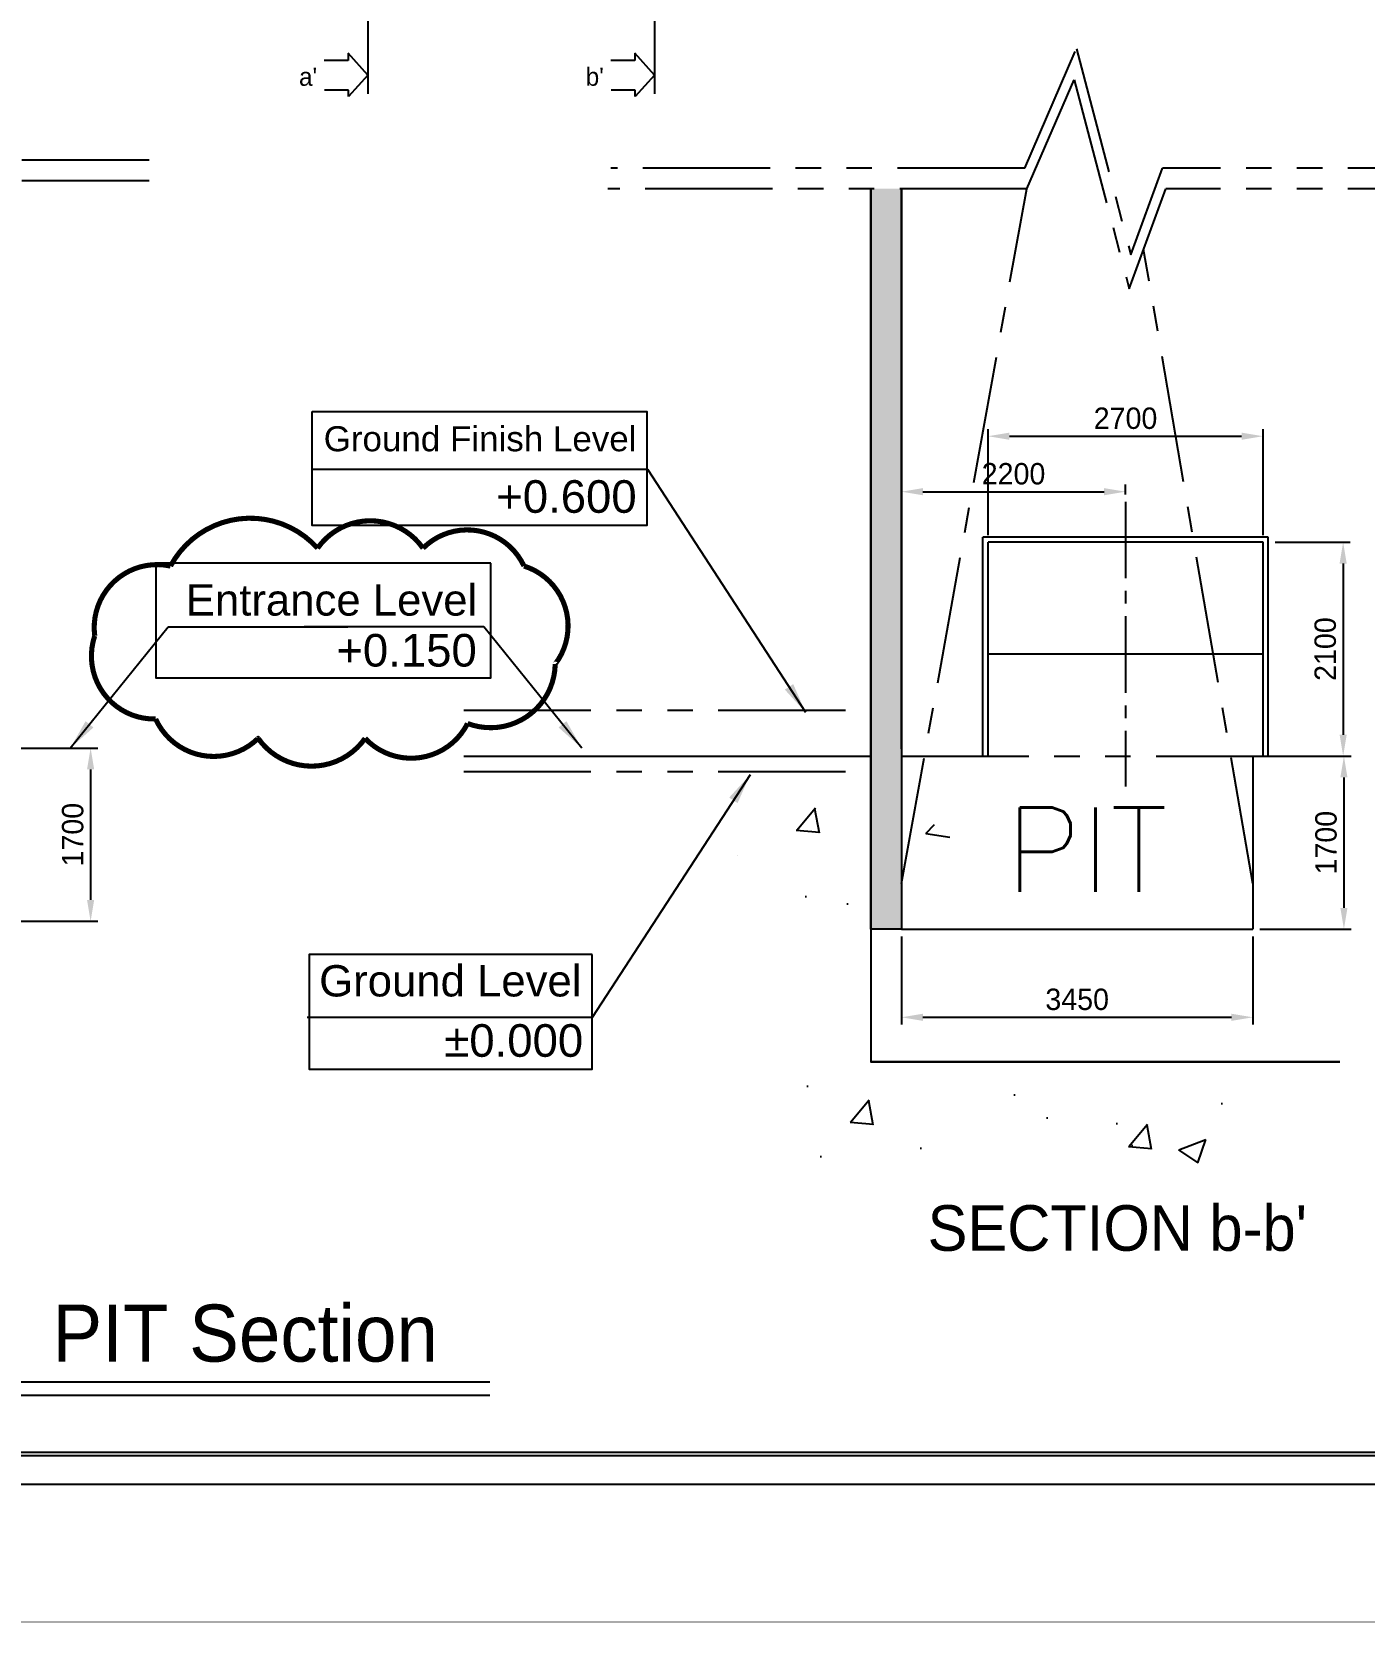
# Model space of a CAD drawing. Header units: millimetres. Extents: x -5 to 1510635, y -6 to 71285.
# Drawn here: x 1128363 to 1141449, y -3 to 15609 of the extents above; entities that cross this region are included whole.
import ezdxf
from ezdxf.enums import TextEntityAlignment as Align

# ---------------------------------------------------------------- set-up
doc = ezdxf.new("R2010")
doc.units = ezdxf.units.MM
doc.header["$LTSCALE"] = 1000
for name, pattern in [('CENTER', [2, 1.25, -0.25, 0.25, -0.25]), ('CENTER2', [1.125, 0.75, -0.125, 0.125, -0.125]), ('HIDDEN', [0.375, 0.25, -0.125]), ('PHANTOM', [2.5, 1.25, -0.25, 0.25, -0.25, 0.25, -0.25]), ('WLINE-1', [4.5, 3, -1.5])]:
    doc.linetypes.add(name, pattern=pattern)
for name, color, linetype in [('1', 1, 'CENTER'), ('3', 3, 'Continuous'), ('6', 6, 'WLINE-1'), ('COL', 2, 'Continuous'), ('MP-1', 1, 'CENTER'), ('MP-2', 42, 'Continuous'), ('MP-4', 4, 'HIDDEN'), ('MP-5', 5, 'PHANTOM'), ('MP-7', 7, 'Continuous'), ('MP-8', 8, 'Continuous'), ('TEXT', 3, 'Continuous')]:
    doc.layers.add(name, color=color, linetype=linetype)
doc.styles.add('GHD', font='OUTLINE', dxfattribs={"bigfont": 'GHD'})
doc.styles.add('H', font='arial.ttf')
doc.styles.add('ROMANS', font='ROMANS.shx')
doc.styles.add('울릉도L', font='')
doc.styles.get('울릉도L').set_extended_font_data('HYwulM')
doc.dimstyles.new('MPS2', dxfattribs={"dimscale": 100, "dimtxt": 3, "dimasz": 3, "dimexe": 1, "dimexo": 1, "dimgap": 1, "dimtad": 1, "dimzin": 12, "dimdsep": 46, "dimtxsty": 'Standard', "dimcen": 1, "dimclrd": 1, "dimclre": 1, "dimclrt": 7, "dimazin": 2, "dimtfac": 1, "dimtmove": 0, "dimatfit": 3, "dimfxl": 1, "dimarcsym": 0})

# ---------------------------------------------------------------- blocks, each defined once
blk = doc.blocks.new('Door 2500-2')
at = {"layer": 'MP-2'}
for p, q in [((-262702.7576759698, -48959.69228463869), (-265502.7576759697, -48959.69228463869)), ((-265502.7576759697, -51109.69228463869), (-265502.7576759697, -48959.69228463869)), ((-262752.7576759698, -49009.6922846387), (-265452.7576759698, -49009.6922846387)), ((-265452.7576759698, -51109.69228463869), (-265452.7576759698, -49009.6922846387)), ((-262752.7576759698, -51109.69228463869), (-262752.7576759698, -49009.6922846387)), ((-262702.7576759698, -51109.69228463869), (-262702.7576759698, -48959.69228463869)), ((-262752.7576759698, -50109.6922846387), (-265452.7576759698, -50109.6922846387))]:
    blk.add_line(p, q, dxfattribs=at)
blk = doc.blocks.new('*D92')
at = {"layer": 'DEFPOINTS', "color": 0, "linetype": 'ByBlock', "transparency": 16777216}
for p in [(1140454.730438974, 11638.89929332014), (1137754.730438974, 10599.12447461789), (1140454.730438974, 10599.12447461789)]:
    blk.add_point(p, dxfattribs=at)
at = {"layer": 'MP-8', "color": 1, "linetype": 'ByBlock', "lineweight": -2, "transparency": 16777216}
for p, q in [((1137754.730438974, 10669.12447461789), (1137754.730438974, 11708.89929332014)), ((1140454.730438974, 10669.12447461789), (1140454.730438974, 11708.89929332014)), ((1137964.730438974, 11638.89929332014), (1140244.730438974, 11638.89929332014))]:
    blk.add_line(p, q, dxfattribs=at)
at = {"layer": 'MP-8', "color": 1, "linetype": 'ByBlock', "transparency": 16777216}
for points in [[(1137964.730438974, 11673.89929332014), (1137964.730438974, 11603.89929332014), (1137754.730438974, 11638.89929332014)], [(1140244.730438974, 11673.89929332014), (1140244.730438974, 11603.89929332014), (1140454.730438974, 11638.89929332014)]]:
    blk.add_solid(points, dxfattribs=at)
at = {"layer": 'MP-8', "color": 7, "linetype": 'ByBlock', "transparency": 16777216, "insert": (1139104.730438974, 11813.89929332014), "char_height": 210, "attachment_point": 5}
blk.add_mtext('2700', dxfattribs=at)
blk = doc.blocks.new('*D93')
at = {"layer": 'DEFPOINTS', "color": 0, "linetype": 'ByBlock', "transparency": 16777216}
for p in [(1136904.730438974, 6799.124474620563, -1.655092309623904e-06), (1140354.730440255, 6799.124474594137, -1.499648068423166e-06), (1140354.730440255, 5934.969318904798)]:
    blk.add_point(p, dxfattribs=at)
at = {"layer": 'MP-8', "color": 1, "linetype": 'ByBlock', "lineweight": -2, "transparency": 16777216}
for p, q in [((1136904.730438974, 6729.124474620563), (1136904.730438974, 5864.969318904798)), ((1140354.730440255, 6729.124474594137), (1140354.730440255, 5864.969318904798)), ((1137114.730438974, 5934.969318904798), (1140144.730440255, 5934.969318904798))]:
    blk.add_line(p, q, dxfattribs=at)
at = {"layer": 'MP-8', "color": 1, "linetype": 'ByBlock', "transparency": 16777216}
for points in [[(1137114.730438974, 5969.969318904798), (1137114.730438974, 5899.969318904798), (1136904.730438974, 5934.969318904798)], [(1140144.730440255, 5969.969318904798), (1140144.730440255, 5899.969318904798), (1140354.730440255, 5934.969318904798)]]:
    blk.add_solid(points, dxfattribs=at)
at = {"layer": 'MP-8', "color": 7, "linetype": 'ByBlock', "transparency": 16777216, "insert": (1138629.730439614, 6109.969318904798), "char_height": 210, "attachment_point": 5}
blk.add_mtext('3450', dxfattribs=at)
blk = doc.blocks.new('*D94')
at = {"layer": 'DEFPOINTS', "color": 0, "linetype": 'ByBlock', "transparency": 16777216}
for p in [(1140504.730438974, 10599.12447458133), (1140504.730438974, 8499.124474581331), (1141241.876726359, 8499.124474581331)]:
    blk.add_point(p, dxfattribs=at)
at = {"layer": 'MP-8', "color": 1, "linetype": 'ByBlock', "lineweight": -2, "transparency": 16777216}
for p, q in [((1140574.730438974, 10599.12447458133), (1141311.876726359, 10599.12447458133)), ((1141241.876726359, 10389.12447458133), (1141241.876726359, 8709.124474581331)), ((1140574.730438974, 8499.124474581331), (1141311.876726359, 8499.124474581331))]:
    blk.add_line(p, q, dxfattribs=at)
at = {"layer": 'MP-8', "color": 1, "linetype": 'ByBlock', "transparency": 16777216}
for points in [[(1141206.876726359, 10389.12447458133), (1141276.876726359, 10389.12447458133), (1141241.876726359, 10599.12447458133)], [(1141206.876726359, 8709.124474581331), (1141276.876726359, 8709.124474581331), (1141241.876726359, 8499.124474581331)]]:
    blk.add_solid(points, dxfattribs=at)
at = {"layer": 'MP-8', "color": 7, "linetype": 'ByBlock', "transparency": 16777216, "insert": (1141066.876726359, 9549.124474581515), "char_height": 210, "attachment_point": 5, "rotation": 90}
blk.add_mtext('2100', dxfattribs=at)
blk = doc.blocks.new('*D108')
at = {"layer": 'DEFPOINTS', "color": 0, "linetype": 'ByBlock', "transparency": 16777216}
for p in [(1139104.730438974, 11094.10259733337), (1139104.730438974, 10996.06893664983, 1.344203827222429e-06), (1136904.730440255, 8499.124474581447, 1.499648068423166e-06)]:
    blk.add_point(p, dxfattribs=at)
at = {"layer": 'MP-8', "color": 1, "linetype": 'ByBlock', "lineweight": -2, "transparency": 16777216}
for p, q in [((1136904.730440255, 8569.124474581447), (1136904.730440255, 11164.10259733337)), ((1137114.730440255, 11094.10259733337), (1138894.730438974, 11094.10259733337)), ((1139104.730438974, 11066.06893664983), (1139104.730438974, 11164.10259733337))]:
    blk.add_line(p, q, dxfattribs=at)
at = {"layer": 'MP-8', "color": 1, "linetype": 'ByBlock', "transparency": 16777216}
for points in [[(1137114.730440255, 11129.10259733337), (1137114.730440255, 11059.10259733337), (1136904.730440255, 11094.10259733337)], [(1138894.730438974, 11129.10259733337), (1138894.730438974, 11059.10259733337), (1139104.730438974, 11094.10259733337)]]:
    blk.add_solid(points, dxfattribs=at)
at = {"layer": 'MP-8', "color": 7, "linetype": 'ByBlock', "transparency": 16777216, "insert": (1138004.730439614, 11269.10259733337), "char_height": 210, "attachment_point": 5}
blk.add_mtext('2200', dxfattribs=at)
blk = doc.blocks.new('*D73')
at = {"layer": 'DEFPOINTS', "color": 0, "linetype": 'ByBlock', "transparency": 16777216}
for p in [(1128138.031859914, 8577.594883985934), (1128138.031859914, 6877.594884023536, 1.499648068423166e-06), (1128940.813804744, 6877.594884023535)]:
    blk.add_point(p, dxfattribs=at)
at = {"layer": 'MP-8', "color": 1, "linetype": 'ByBlock', "lineweight": -2, "transparency": 16777216}
for p, q in [((1128208.031859914, 8577.594883985934), (1129010.813804744, 8577.594883985934)), ((1128940.813804744, 8367.594883985934), (1128940.813804744, 7087.594884023535)), ((1128208.031859914, 6877.594884023536), (1129010.813804744, 6877.594884023535))]:
    blk.add_line(p, q, dxfattribs=at)
at = {"layer": 'MP-8', "color": 1, "linetype": 'ByBlock', "transparency": 16777216}
for points in [[(1128905.813804744, 8367.594883985934), (1128975.813804744, 8367.594883985934), (1128940.813804744, 8577.594883985934)], [(1128905.813804744, 7087.594884023535), (1128975.813804744, 7087.594884023535), (1128940.813804744, 6877.594884023535)]]:
    blk.add_solid(points, dxfattribs=at)
at = {"layer": 'MP-8', "color": 7, "linetype": 'ByBlock', "transparency": 16777216, "insert": (1128765.813804744, 7727.594884004917), "char_height": 210, "attachment_point": 5, "rotation": 90}
blk.add_mtext('1700', dxfattribs=at)
blk = doc.blocks.new('*D112')
at = {"layer": 'DEFPOINTS', "color": 0, "linetype": 'ByBlock', "transparency": 16777216}
for p in [(1140354.730440255, 8499.124474618933, 1.499648068423166e-06), (1140354.730440255, 6799.124474618933, 1.499648068423166e-06), (1141249.467911542, 6799.124474618932)]:
    blk.add_point(p, dxfattribs=at)
at = {"layer": 'MP-8', "color": 1, "linetype": 'ByBlock', "lineweight": -2, "transparency": 16777216}
for p, q in [((1140424.730440255, 8499.124474618933), (1141319.467911542, 8499.124474618933)), ((1141249.467911542, 8289.124474618933), (1141249.467911542, 7009.124474618932)), ((1140424.730440255, 6799.124474618933), (1141319.467911542, 6799.124474618932))]:
    blk.add_line(p, q, dxfattribs=at)
at = {"layer": 'MP-8', "color": 1, "linetype": 'ByBlock', "transparency": 16777216}
for points in [[(1141214.467911542, 8289.124474618933), (1141284.467911542, 8289.124474618933), (1141249.467911542, 8499.124474618933)], [(1141214.467911542, 7009.124474618932), (1141284.467911542, 7009.124474618932), (1141249.467911542, 6799.124474618932)]]:
    blk.add_solid(points, dxfattribs=at)
at = {"layer": 'MP-8', "color": 7, "linetype": 'ByBlock', "transparency": 16777216, "insert": (1141074.467911542, 7649.124474619116), "char_height": 210, "attachment_point": 5, "rotation": 90}
blk.add_mtext('1700', dxfattribs=at)

msp = doc.modelspace()

# ---------------------------------------------------------------- hatches: boundary and pattern name
at = {"layer": 'MP-8', "linetype": 'HIDDEN'}
h = msp.add_hatch(color=256, dxfattribs=at)
h.paths.add_polyline_path([(1123883.031859915, 14147.1754569764), (1123583.031859936, 14147.1754569764), (1123583.031859933, 6877.594884027378), (1123883.031859911, 6877.594884025166)])
h.paths.add_polyline_path([(1136904.730440258, 14068.70504754002), (1136604.73044028, 14068.70504754002), (1136604.730440277, 6799.124474621203), (1136904.730440255, 6799.124474618933)])
at = {"layer": 'MP-8', "linetype": 'ByBlock'}
h = msp.add_hatch(dxfattribs=at)
h.set_pattern_fill('AR-CONC', color=256, scale=15, style=0)
h.set_pattern_definition([(49.99999999999999, (0, 0), (2732.77003494006, -239.0862830835463), [285.75, -3143.25]), (355, (0, 0), (-528.6423896350049, 2865.8496432327), [228.6, -2514.6]), (100.451, (227.73, -19.92375), (2204.137524989389, 2626.750317304378), [242.85, -2671.35]), (46.18420000000001, (0, 762), (4066.185613381949, -630.6349189909072), [428.625, -4714.875]), (96.6356, (338.8485, 709.4475), (3561.063516993557, 3711.383338350739), [364.275, -4007.025]), (351.1840000000001, (0, 762), (3561.069087209009, 3711.376767908965), [342.9, -3771.9]), (21, (381, 571.5), (2274.223197530749, -1533.982777751437), [285.75, -3143.25]), (326.0000000000001, (381, 571.5), (927.0304252147062, 2762.819491834789), [228.6, -2514.6]), (71.4514, (570.5175, 443.6685), (3201.247361551867, 1228.842865740862), [242.85, -2671.35]), (37.50000000000001, (0, 0), (46.32904875887725, 1268.325583097297), [0, -2484.12, 0, -2552.7, 0, -2524.125]), (7.499999999999999, (0, 0), (1002.294937654586, 1502.708622271793), [0, -1455.42, 0, -2426.97, 0, -962.0250000000001]), (327.5, (-849.6299999999999, 0), (2033.858927503071, -85.93115989010165), [0, -952.5, 0, -2971.8, 0, -3943.35]), (317.5, (-1230.63, 0), (2221.937720790271, 381.3973654999954), [0, -1238.25, 0, -1973.58, 0, -2800.35])])
edge = h.paths.add_edge_path()
edge.add_line((1136604.730440277, 8349.124474581331), (1136604.730440277, 5499.124474622658))
edge.add_line((1136604.730440277, 5499.124474622658), (1141209.730440255, 5499.124474588083))
edge.add_line((1135604.730440277, 8349.124474581167), (1135604.730440277, 4499.124474630166))
edge.add_line((1135604.730440277, 4499.124474630166), (1141209.730440247, 4499.124474588083))

# ---------------------------------------------------------------- linework, layer by layer
at = {"layer": '1'}
for p, q in [((1131663.806513175, 23834.18322144612, 2.24867286282065e-08), (1131663.806513175, 15369.33376398962, 2.24867286282065e-08)), ((1134479.306753489, 23834.21969893551), (1134479.306753489, 15369.37024147902)), ((1136904.730440255, 7249.124474618933, 1.499648068423166e-06), (1138135.067141557, 14068.70504754002, 1.499648068423166e-06)), ((1140354.730440255, 7249.124474594137, 1.499648068423166e-06), (1139282.303830248, 13470.5748249226, 1.499648068423166e-06))]:
    msp.add_line(p, q, dxfattribs=at)
at = {"layer": '3'}
for p, q in [((1131663.806513175, 15369.33376398962, 2.24867286282065e-08), (1131663.806513175, 14998.47385365106, 2.24867286282065e-08)), ((1134479.306753489, 15369.37024147902), (1134479.306753489, 14998.51033114046)), ((1127534.153162199, 2357.222715051379), (1132862.8768679, 2357.222715051379)), ((1127534.153162199, 2225.766116377839), (1132862.8768679, 2225.766116377839))]:
    msp.add_line(p, q, dxfattribs=at)
at = {"layer": '6', "linetype": 'ByBlock', "const_width": 50, "elevation": -1.499648068423166e-06}
msp.add_lwpolyline([(1129725.483053274, 10364.31836448202, 0.52056705), (1128981.536548889, 9679.201651411946, 0.52056705), (1128981.536548889, 9679.201651411946, 0.52056705), (1129579.611604856, 8862.89313713822, 0.52056705), (1129579.611604856, 8862.89313713822, 0.52056705), (1130586.126010574, 8673.39369597414, 0.52056705), (1130586.126010575, 8673.39369597414, 0.52056705), (1131636.401145, 8673.39369597414, 0.52056705), (1131636.401145, 8673.39369597414, 0.52056705), (1132642.915550719, 8819.16357328964, 0.52056705), (1132642.915550719, 8819.16357328964, 0.52056705), (1133503.558508019, 9402.239972893032, 0.52056705), (1133503.55850802, 9402.239972893032, 0.52056705), (1133197.226348888, 10364.31836448202, 0.52056705), (1133197.226348888, 10364.31836448202, 0.52056705), (1132205.301205466, 10539.24128436309, 0.52056705), (1132205.301205466, 10539.24128436309, 0.52056705), (1131169.611804245, 10539.24128436309, 0.52056705), (1131169.611804245, 10539.24128436309, 0.52056705), (1129725.483053274, 10364.31836448202)], format="xyb", dxfattribs=at)
at = {"layer": 'MP-1', "linetype": 'CENTER2'}
msp.add_line((1139104.730438974, 10996.06893664983, 1.344203827222429e-06), (1139104.730438974, 8199.124474605545, 1.344203827222429e-06), dxfattribs=at)
at = {"layer": 'MP-2'}
for p, q in [((1131469.633626234, 15326.82451707255, 2.24867286282065e-08), (1131233.106838691, 15326.82451707255, 2.24867286282065e-08)), ((1131663.803371183, 15183.90255202018, 2.24867286282065e-08), (1131469.633626234, 15397.43341966253, 2.24867286282065e-08)), ((1131469.633626234, 15397.43341966253, 2.24867286282065e-08), (1131469.633626234, 15326.82451707255, 2.24867286282065e-08)), ((1134285.133866548, 15326.86099456195), (1134048.607079005, 15326.86099456195)), ((1134479.303611498, 15183.93902950957), (1134285.133866548, 15397.46989715192)), ((1134285.133866548, 15397.46989715192), (1134285.133866548, 15326.86099456195)), ((1131663.803371183, 15183.90255202018, 2.24867286282065e-08), (1131473.528206995, 14974.65460296138, 2.24867286282065e-08)), ((1134479.303611498, 15183.93902950957), (1134289.028447309, 14974.69108045092)), ((1131473.528206995, 15036.69766838418, 2.24867286282065e-08), (1131237.001419452, 15036.69766838418, 2.24867286282065e-08)), ((1131473.528206995, 14974.65460296145, 2.24867286282065e-08), (1131473.528206995, 15036.69766838418, 2.24867286282065e-08)), ((1134289.028447309, 15036.73414587358), (1134052.501659766, 15036.73414587358)), ((1134289.028447309, 14974.69108045085), (1134289.028447309, 15036.73414587358))]:
    msp.add_line(p, q, dxfattribs=at)
at = {"layer": 'MP-2', "const_width": 5.625}
msp.add_lwpolyline([(1150800.000000025, 3.14321368932724e-08), (1113000.000000025, 3.14321368932724e-08), (1113000.000000025, 26730.00000003143), (1150800.000000025, 26730.00000003143)], close=True, dxfattribs=at)
at = {"layer": 'MP-4', "linetype": 'ByBlock'}
for points, elevation in [([(1131117.827133269, 11880.1649048866), (1134404.048982252, 11880.1649048866), (1134404.048982252, 10763.26862762668), (1131117.827133269, 10763.26862762668)], -2.783421115864138e-06), ([(1132871.46003513, 10391.28390373581), (1129579.867214668, 10391.28390373581), (1129579.867214668, 9266.06966779742), (1132871.46003513, 9266.06966779742)], -1.499648068423166e-06), ([(1133866.637533484, 6551.016513459734), (1131086.855207654, 6551.016513459734), (1131086.855207654, 5424.72424958949), (1133866.637533484, 5424.72424958949)], -2.810067929173272e-06)]:
    msp.add_lwpolyline(points, close=True, dxfattribs=dict(at, elevation=elevation))
at = {"layer": 'MP-5'}
for p, q in [((1138114.576362722, 14268.70504754002, 1.344203827222427e-06), (1138623.007285033, 15442.78827628674, 1.344203827222427e-06)), ((1138623.007285033, 15442.78827628674, 1.344203827222427e-06), (1139156.678210997, 13418.00842102204, 1.344203827222427e-06)), ((1138136.941112852, 14068.70504754002, 1.344203827222427e-06), (1138599.951195679, 15137.90117455076, 1.344203827222427e-06)), ((1138599.951195679, 15137.90117455076, 1.344203827222427e-06), (1139141.284798462, 13084.04865876376, 1.344203827222427e-06)), ((1129516.45362039, 14347.1754569764, 1.344203827222427e-06), (1126445.345202559, 14347.1754569764, 1.344203827222427e-06)), ((1138114.576362722, 14268.70504754002, 1.344203827222427e-06), (1134048.903598074, 14268.70504754002, 1.344203827222427e-06)), ((1139156.678210997, 13418.00842102204, 1.344203827222427e-06), (1139467.043782899, 14268.70504754002, 1.344203827222427e-06)), ((1142538.15220073, 14268.70504754002, 1.344203827222427e-06), (1139467.043782899, 14268.70504754002, 1.344203827222427e-06)), ((1129516.45362039, 14147.1754569764, 1.344203827222427e-06), (1126478.825262574, 14147.1754569764, 1.344203827222427e-06)), ((1138136.941112852, 14068.70504754002, 1.344203827222427e-06), (1134020.689659707, 14068.70504754002, 1.344203827222427e-06)), ((1139141.284798462, 13084.04865876376, 1.344203827222427e-06), (1139500.523842915, 14068.70504754002, 1.344203827222427e-06)), ((1142538.15220073, 14068.70504754002, 1.344203827222427e-06), (1139500.523842915, 14068.70504754002, 1.344203827222427e-06)), ((1132604.730440277, 8949.124474581331, 1.499648068423166e-06), (1136604.730440277, 8949.124474581331, 1.499648068423166e-06)), ((1136904.730440255, 8499.124474581447, 1.499648068423166e-06), (1140354.730440255, 8499.124474618933, 1.499648068423166e-06)), ((1132604.730440277, 8349.124474581331, 1.499648068423166e-06), (1136604.730440277, 8349.124474581331, 1.499648068423166e-06))]:
    msp.add_line(p, q, dxfattribs=at)
at = {"layer": 'MP-7'}
for points in [[(1114372.500000023, 25380.00000002881), (1149427.500000024, 25380.00000003399), (1149427.500000026, 1350.000000033993), (1114372.500000027, 1350.000000028813)], [(1149146.86363639, 1630.636363668018), (1114653.136363661, 1630.636363662779), (1114653.136363658, 25099.3636363945), (1149146.863636386, 25099.36363639729)], [(1114684.31818184, 25068.1818182104), (1149115.681818207, 25068.18181821605), (1149115.681818209, 1661.818181849376), (1114684.318181844, 1661.818181843846)]]:
    msp.add_lwpolyline(points, close=True, dxfattribs=at)
at = {"layer": 'MP-8', "linetype": 'ByBlock'}
for p, q in [((1136604.730440277, 14068.70504754002, 1.344203827222427e-06), (1136604.730440277, 7249.124474622775, 1.344203827222427e-06)), ((1136604.730440277, 7249.124474622775, 1.344203827222427e-06), (1136604.730440277, 14068.70504754002, 1.344203827222427e-06)), ((1136904.730438974, 14068.70504754002, 1.344203827222427e-06), (1136904.730438974, 7249.124474620563, 1.344203827222427e-06)), ((1136904.730438974, 8949.124474581331, 1.344203827222429e-06), (1136904.730438974, 14068.70504753996, 1.344203827222429e-06)), ((1132604.730440277, 8499.124474581331, 1.499648068423166e-06), (1136604.730440277, 8499.124474581331, 1.499648068423166e-06)), ((1140354.730440255, 8499.124474581331, 1.499648068423166e-06), (1141209.730440255, 8499.124474581331, 1.492277735407755e-06)), ((1135298.225161638, 7522.806576828589, -1.486557685654326e-07), (1135298.225161638, 7522.806576828589, -1.486557685654326e-07)), ((1136904.730440255, 6799.124474618933, 1.499648068423166e-06), (1140354.730440255, 6799.124474594137, 1.499648068423166e-06)), ((1141209.730440255, 5499.124474588083, 1.498760584001172e-06), (1136604.730440277, 5499.124474622658, 1.490504289529936e-06))]:
    msp.add_line(p, q, dxfattribs=at)
at = {"layer": 'MP-8'}
for p, q in [((1136904.730440255, 8499.124474618933, 1.499648068423166e-06), (1136904.730440255, 6799.124474618933, 1.499648068423166e-06)), ((1140354.730440255, 8499.124474618933, 1.499648068423166e-06), (1140354.730440255, 6799.124474618933, 1.499648068423166e-06))]:
    msp.add_line(p, q, dxfattribs=at)
at = {"layer": 'MP-8', "linetype": 'ByBlock', "elevation": 1.499648068423166e-06}
for points in [[(1136904.730440258, 14068.70504757017), (1136904.730440255, 6799.124474618933), (1136604.730440276, 6799.124474621203), (1136604.73044028, 14068.70504757017)], [(1136604.730440277, 8499.124474581331), (1136604.730440277, 5499.124474622658), (1141209.730440255, 5499.124474588083)]]:
    msp.add_lwpolyline(points, dxfattribs=at)

# ---------------------------------------------------------------- block references
at = {"linetype": 'ByBlock'}
msp.add_blockref('Door 2500-2', (1403207.488114944, 59608.81675922003, 1.498732499116202e-06), dxfattribs=at)

# ---------------------------------------------------------------- texts
at = {"style": 'ROMANS'}
msp.add_text('PIT', height=827.2727272718997, dxfattribs=at).set_placement((1138722.491628024, 7166.617450933089, -1.25291127114625e-06), align=Align.CENTER)
at = {"layer": '3', "style": 'GHD'}
for s, p in [("a'", (1131076.696108659, 15078.64224768598, 2.24867286282065e-08)), ("b'", (1133892.196348974, 15078.67872517537))]:
    msp.add_text(s, height=177.8111999998382, dxfattribs=at).set_placement(p, align=Align.CENTER)
at = {"layer": 'MP-7', "linetype": 'ByBlock', "style": 'H'}
for s, insert, char_height, width, attachment_point in [('Ground Finish{\\fArial|b0|i0|c238|p34; Level}', (1131229.738791867, 11487.51037496663, -2.023422884693069e-06), 245.76, 3211.675799023584, 7), ('+{\\fArial|b0|i0|c238|p34;0.}6{\\fArial|b0|i0|c238|p34;00}', (1132923.963726852, 10882.4319333293, 2.31777238207867e-06), 320, 2683.408134528436, 7), ('Entrance{\\fArial|b0|i0|c238|p34; Level}', (1132737.98102473, 9873.820021373336, -1.499648068423166e-06), 307.2, 3267.247815439291, 9), ('{\\fArial|b0|i0|c238|p34;+0.}15{\\fArial|b0|i0|c238|p34;0}', (1131353.846921292, 9697.687206969014), 320, 2683.408134528436, 1), ('Ground Level', (1133761.758062906, 6446.764993523131, -2.810067929173272e-06), 307.2, 2576.071809147298, 3), ('{\\fArial|b0|i0|c238|p34;%%P0.000}', (1133778.527911226, 5867.211669353186, -3.172037166670253e-06), 320, 2683.408134528436, 3)]:
    msp.add_mtext(s, dxfattribs=dict(at, insert=insert, char_height=char_height, width=width, attachment_point=attachment_point))
at = {"layer": 'TEXT', "color": 0, "style": '울릉도L'}
for s, height, p in [("SECTION b-b'", 448.0000000000002, (1140887.503798981, 3642.686116012861, 1.499648068423166e-06)), ('PIT Section', 560.0000000000002, (1132352.108695683, 2554.951831511047))]:
    msp.add_text(s, height=height, dxfattribs=at).set_placement(p, align=Align.RIGHT)

# ---------------------------------------------------------------- dimensions: what is measured, and where the dimension line sits
at = {"layer": 'MP-8', "linetype": 'ByBlock'}
for base, p1, p2, picture, middle in [((1140454.730438974, 11638.89929332014, 1.344203827222429e-06), (1137754.730438974, 10599.12447461789, 1.344203827222429e-06), (1140454.730438974, 10599.12447461789, 1.344203827222429e-06), '*D92', (1139104.730438974, 11813.89929332014, 1.344203827222429e-06)), ((1139104.730438974, 11094.10259733337), (1136904.730440255, 8499.124474581447, 1.499648068423166e-06), (1139104.730438974, 10996.06893664983, 1.344203827222429e-06), '*D108', (1138004.730439614, 11269.10259733337)), ((1140354.730440255, 5934.969318904798, 2.999296136846331e-06), (1136904.730438974, 6799.124474620563, 1.344203827222427e-06), (1140354.730440255, 6799.124474594137, 1.499648068423166e-06), '*D93', (1138629.730439614, 6109.969318904798, 2.999296136846331e-06))]:
    dim = msp.add_linear_dim(base=base, p1=p1, p2=p2, dimstyle='MPS2', override={"dimscale": 70}, dxfattribs=at)
    dim.commit()
    dim.dimension.update_dxf_attribs({"geometry": picture, "text_midpoint": middle})
for base, p1, p2, picture, middle in [((1141241.876726359, 8499.124474581331, 1.499648068423166e-06), (1140504.730438974, 10599.12447458133, 1.498732499116202e-06), (1140504.730438974, 8499.124474581331, 1.498732499116202e-06), '*D94', (1141066.876726359, 9549.124474581515, 1.499648068423166e-06)), ((1128940.813804744, 6877.594884023535), (1128138.031859914, 8577.594883985934), (1128138.031859914, 6877.594884023536, 1.499648068423166e-06), '*D73', (1128765.813804744, 7727.594884004917)), ((1141249.467911542, 6799.124474618932), (1140354.730440255, 8499.124474618933, 1.499648068423166e-06), (1140354.730440255, 6799.124474618933, 1.499648068423166e-06), '*D112', (1141074.467911542, 7649.124474619116))]:
    dim = msp.add_linear_dim(base=base, p1=p1, p2=p2, angle=90, dimstyle='MPS2', override={"dimscale": 70}, dxfattribs=at)
    dim.commit()
    dim.dimension.update_dxf_attribs({"geometry": picture, "text_midpoint": middle})

# ---------------------------------------------------------------- leaders
at = {"layer": 'COL', "linetype": 'ByBlock'}
for points in [[(1128741.562907609, 8577.594883985934, 5.098111565343388e-06), (1129703.789252148, 9767.073188540991, 5.098111565343388e-06), (1131466.589399754, 9767.073188540991, 5.098111565343388e-06)], [(1133763.860646679, 8577.594883985934, 5.098111565343388e-06), (1132801.63430214, 9767.073188540991, 5.098111565343388e-06), (1131038.834154534, 9767.073188540991, 5.098111565343388e-06)]]:
    msp.add_leader(points, dimstyle='MPS2', override={"dimgap": 1, "dimtad": 0}, dxfattribs=at)
at = {"layer": 'MP-8', "linetype": 'ByBlock'}
for points in [[(1135963.414600683, 8926.90407719251, -2.30070401061283e-06), (1134413.007436978, 11310.76199574428, -2.30070401061283e-06), (1131117.827133269, 11310.76199574428, -2.30070401061283e-06)], [(1135417.044697189, 8315.951133968774, -2.810067929173272e-06), (1133866.637533484, 5932.093215417, -2.810067929173272e-06), (1131068.644981395, 5932.093215417, -2.810067929173272e-06)]]:
    msp.add_leader(points, dimstyle='MPS2', override={"dimgap": 1, "dimtad": 0}, dxfattribs=at)

doc.saveas('drawing.dxf')
